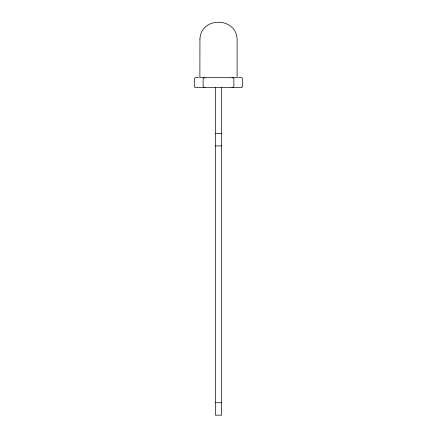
<?xml version="1.0" encoding="UTF-8"?>
<svg xmlns="http://www.w3.org/2000/svg" width="437" height="437" viewBox="0 0 437 437"><rect width="100%" height="100%" fill="white"/><g stroke="black" fill="none" stroke-linecap="round" stroke-linejoin="round"><path stroke-width="0.66" d="M204.986 77.682L203.658 78.043L203.107 78.922L203.145 86.608L203.942 87.4L204.986 87.608M232.014 87.608L233.342 87.242L233.893 86.368L233.855 78.682L233.058 77.89L232.014 77.682M198.622 77.682C197.398 77.884 194.509 76.874 194.307 78.922L194.328 86.608L194.858 87.4L195.552 87.608L241.694 87.58L242.672 86.608L242.693 78.922C242.491 76.874 239.602 77.884 238.378 77.682M215.397 133.514L221.603 133.514M215.397 145.92L221.603 145.92M215.397 402.745L221.603 402.745M221.603 87.608L221.603 415.15L215.397 415.15L215.397 87.608M199.928 39.243L199.889 77.682L237.111 77.682L237.111 40.461C237.673 16.983 200.9 15.781 199.928 39.243"/></g></svg>
